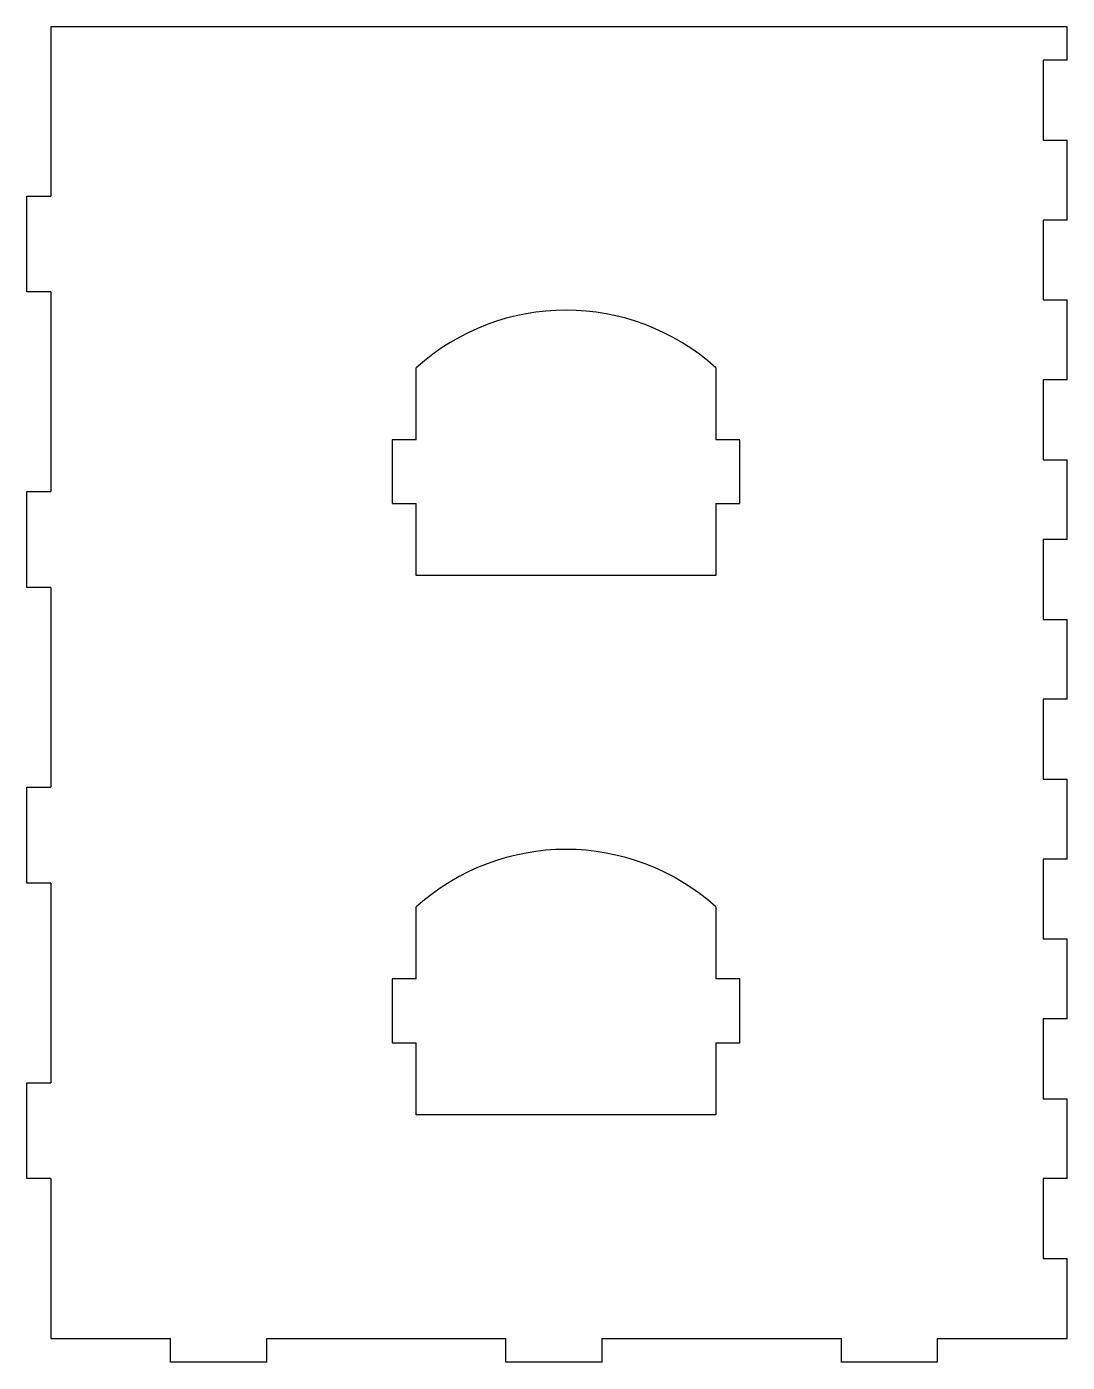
# Model space of a CAD drawing. Header units: millimetres. Extents: x 3246 to 3376, y 1629 to 1796.
import ezdxf

# ---------------------------------------------------------------- set-up
doc = ezdxf.new("R2010")
doc.units = ezdxf.units.MM

msp = doc.modelspace()

# ---------------------------------------------------------------- linework, layer by layer
at = {"color": 0}
for p, q in [((3376.2, 1796.44, -160.52), (3248.93, 1796.44, -160.52)), ((3248.93, 1796.44, -160.52), (3248.93, 1775.24, -160.52)), ((3376.2, 1792.24, -160.52), (3376.2, 1796.44, -160.52)), ((3376.2, 1792.24, -160.52), (3373.2, 1792.24, -160.52)), ((3373.2, 1792.24, -160.52), (3373.2, 1782.24, -160.52)), ((3373.2, 1782.24, -160.52), (3376.2, 1782.24, -160.52)), ((3376.2, 1772.24, -160.52), (3376.2, 1782.24, -160.52)), ((3245.93, 1775.24, -160.52), (3248.93, 1775.24, -160.52)), ((3245.93, 1763.24, -160.52), (3245.93, 1775.24, -160.52)), ((3373.2, 1772.24, -160.52), (3373.2, 1762.24, -160.52)), ((3376.2, 1772.24, -160.52), (3373.2, 1772.24, -160.52)), ((3248.93, 1763.24, -160.52), (3245.93, 1763.24, -160.52)), ((3248.93, 1763.24, -160.52), (3248.93, 1738.24, -160.52)), ((3373.2, 1762.24, -160.52), (3376.2, 1762.24, -160.52)), ((3376.2, 1752.24, -160.52), (3376.2, 1762.24, -160.52)), ((3294.7, 1744.74, -160.52), (3294.7, 1753.74, -160.52)), ((3332.2, 1753.74, -160.52), (3332.2, 1744.74, -160.52)), ((3373.2, 1752.24, -160.52), (3373.2, 1742.24, -160.52)), ((3376.2, 1752.24, -160.52), (3373.2, 1752.24, -160.52)), ((3291.7, 1744.74, -160.52), (3291.7, 1736.74, -160.52)), ((3294.7, 1744.74, -160.52), (3291.7, 1744.74, -160.52)), ((3335.2, 1744.74, -160.52), (3332.2, 1744.74, -160.52)), ((3335.2, 1736.74, -160.52), (3335.2, 1744.74, -160.52)), ((3373.2, 1742.24, -160.52), (3376.2, 1742.24, -160.52)), ((3376.2, 1732.24, -160.52), (3376.2, 1742.24, -160.52)), ((3245.93, 1738.24, -160.52), (3248.93, 1738.24, -160.52)), ((3245.93, 1726.24, -160.52), (3245.93, 1738.24, -160.52)), ((3291.7, 1736.74, -160.52), (3294.7, 1736.74, -160.52)), ((3294.7, 1727.74, -160.52), (3294.7, 1736.74, -160.52)), ((3332.2, 1736.74, -160.52), (3335.2, 1736.74, -160.52)), ((3332.2, 1736.74, -160.52), (3332.2, 1727.74, -160.52)), ((3373.2, 1732.24, -160.52), (3373.2, 1722.24, -160.52)), ((3376.2, 1732.24, -160.52), (3373.2, 1732.24, -160.52)), ((3332.2, 1727.74, -160.52), (3294.7, 1727.74, -160.52)), ((3248.93, 1726.24, -160.52), (3245.93, 1726.24, -160.52)), ((3248.93, 1726.24, -160.52), (3248.93, 1701.24, -160.52)), ((3373.2, 1722.24, -160.52), (3376.2, 1722.24, -160.52)), ((3376.2, 1712.24, -160.52), (3376.2, 1722.24, -160.52)), ((3373.2, 1712.24, -160.52), (3373.2, 1702.24, -160.52)), ((3376.2, 1712.24, -160.52), (3373.2, 1712.24, -160.52)), ((3373.2, 1702.24, -160.52), (3376.2, 1702.24, -160.52)), ((3376.2, 1692.24, -160.52), (3376.2, 1702.24, -160.52)), ((3245.93, 1701.24, -160.52), (3248.93, 1701.24, -160.52)), ((3245.93, 1689.24, -160.52), (3245.93, 1701.24, -160.52)), ((3373.2, 1692.24, -160.52), (3373.2, 1682.24, -160.52)), ((3376.2, 1692.24, -160.52), (3373.2, 1692.24, -160.52)), ((3248.93, 1689.24, -160.52), (3245.93, 1689.24, -160.52)), ((3248.93, 1689.24, -160.52), (3248.93, 1664.24, -160.52)), ((3294.7, 1677.24, -160.52), (3294.7, 1686.24, -160.52)), ((3332.2, 1686.24, -160.52), (3332.2, 1677.24, -160.52)), ((3373.2, 1682.24, -160.52), (3376.2, 1682.24, -160.52)), ((3376.2, 1672.24, -160.52), (3376.2, 1682.24, -160.52)), ((3291.7, 1677.24, -160.52), (3291.7, 1669.24, -160.52)), ((3294.7, 1677.24, -160.52), (3291.7, 1677.24, -160.52)), ((3335.2, 1677.24, -160.52), (3332.2, 1677.24, -160.52)), ((3335.2, 1669.24, -160.52), (3335.2, 1677.24, -160.52)), ((3373.2, 1672.24, -160.52), (3373.2, 1662.24, -160.52)), ((3376.2, 1672.24, -160.52), (3373.2, 1672.24, -160.52)), ((3291.7, 1669.24, -160.52), (3294.7, 1669.24, -160.52)), ((3294.7, 1660.24, -160.52), (3294.7, 1669.24, -160.52)), ((3332.2, 1669.24, -160.52), (3335.2, 1669.24, -160.52)), ((3332.2, 1669.24, -160.52), (3332.2, 1660.24, -160.52)), ((3245.93, 1664.24, -160.52), (3248.93, 1664.24, -160.52)), ((3245.93, 1652.24, -160.52), (3245.93, 1664.24, -160.52)), ((3373.2, 1662.24, -160.52), (3376.2, 1662.24, -160.52)), ((3376.2, 1652.24, -160.52), (3376.2, 1662.24, -160.52)), ((3332.2, 1660.24, -160.52), (3294.7, 1660.24, -160.52)), ((3248.93, 1652.24, -160.52), (3245.93, 1652.24, -160.52)), ((3248.93, 1652.24, -160.52), (3248.93, 1632.24, -160.52)), ((3373.2, 1652.24, -160.52), (3373.2, 1642.24, -160.52)), ((3376.2, 1652.24, -160.52), (3373.2, 1652.24, -160.52)), ((3373.2, 1642.24, -160.52), (3376.2, 1642.24, -160.52)), ((3376.2, 1632.24, -160.52), (3376.2, 1642.24, -160.52)), ((3248.93, 1632.24, -160.52), (3263.93, 1632.24, -160.52)), ((3263.93, 1629.24, -160.52), (3263.93, 1632.24, -160.52)), ((3275.93, 1632.24, -160.52), (3275.93, 1629.24, -160.52)), ((3275.93, 1632.24, -160.52), (3305.93, 1632.24, -160.52)), ((3305.93, 1629.24, -160.52), (3305.93, 1632.24, -160.52)), ((3317.93, 1632.24, -160.52), (3317.93, 1629.24, -160.52)), ((3317.93, 1632.24, -160.52), (3347.93, 1632.24, -160.52)), ((3347.93, 1629.24, -160.52), (3347.93, 1632.24, -160.52)), ((3359.93, 1632.24, -160.52), (3359.93, 1629.24, -160.52)), ((3359.93, 1632.24, -160.52), (3376.2, 1632.24, -160.52)), ((3275.93, 1629.24, -160.52), (3263.93, 1629.24, -160.52)), ((3317.93, 1629.24, -160.52), (3305.93, 1629.24, -160.52)), ((3359.93, 1629.24, -160.52), (3347.93, 1629.24, -160.52))]:
    msp.add_line(p, q, dxfattribs=at)
for centre in [(3313.45, 1732.95, -160.52), (3313.45, 1665.45, -160.52)]:
    msp.add_arc(centre, 28, 47.9605, 132.0395, dxfattribs=at)

doc.saveas('drawing.dxf')
